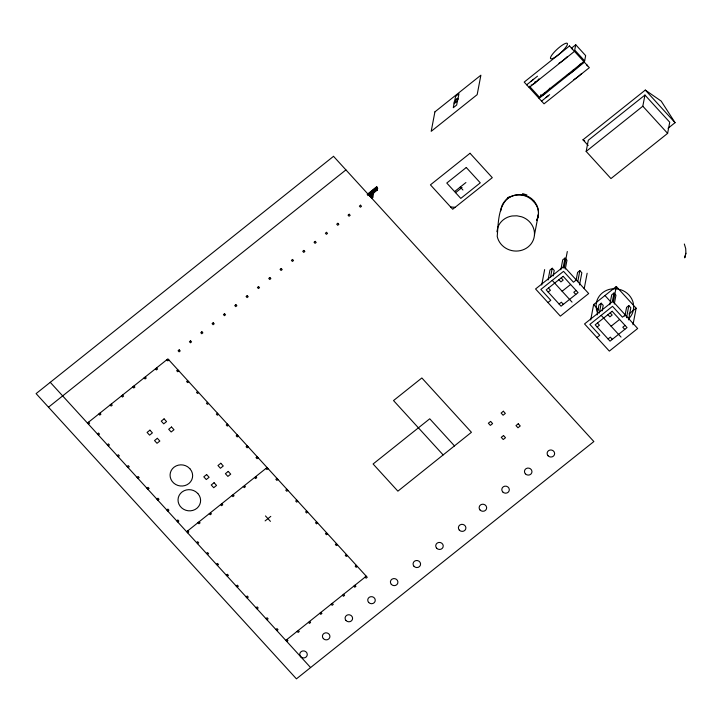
<?xml version="1.0" encoding="UTF-8"?>
<svg xmlns="http://www.w3.org/2000/svg" width="722" height="722" viewBox="0 0 722 722"><rect width="100%" height="100%" fill="white"/><g stroke="black" fill="none" stroke-linecap="round" stroke-linejoin="round"><path stroke-width="1.08" d="M371.523 192.837L370.72 197.07L371.848 196.167L372.453 192.991M371.704 198.153L372.841 197.25L373.852 191.962M368.464 195.418L376.406 188.632L377.398 189.715L369.456 196.501M367.949 194.263L376.767 186.781L377.651 188.397L370.684 193.956M496.889 231.789L497.855 227.286A18.862 17.626 10.8 0 1 512.024 215.986L516.925 215.806L521.744 216.826A18.862 17.626 10.8 0 1 528.071 246.987A18.862 17.626 10.8 0 1 497.214 236.392C498.315 224.127 497.909 208.044 507.313 198.667A18.862 5.253 51.4 0 1 509.606 197.178M534.822 83.003L535.074 81.685M544.74 93.869L544.993 92.551M534.451 235.011L538.495 213.865M584.649 60.91L585.659 55.621L575.741 44.755L574.73 50.044L584.649 60.91L539.325 97.073L529.407 86.207M573.069 71.27L573.322 69.953M541.708 285.019L544.65 269.595M548.07 279.974L549.965 270.055L552.231 268.25L554.216 270.416L553.169 275.93M550.552 277.058L552.231 268.25M560.823 269.802L562.709 259.884L564.983 258.079L566.96 260.254L565.281 269.062M563.088 267.988L564.983 258.079M586.165 151.412L588.295 140.258L644.945 95.06L669.736 122.226L667.615 133.38L610.956 178.578L586.165 151.412L642.815 106.215L644.945 95.06M564.162 268.043L567.312 251.518M576.12 280.136L577.591 272.429L579.856 270.624L581.842 272.79L579.522 284.91M577.753 281.634L579.856 270.624M584.206 288.674L587.148 273.25M590.695 319.981L593.637 304.558L616.299 286.481L636.136 308.213L632.986 324.738M597.058 314.927L598.953 305.018L601.218 303.204L603.204 305.379L602.148 310.893M599.323 313.122L601.218 303.204M609.81 304.765L611.696 294.847L613.962 293.042L615.947 295.208L614.269 304.025M612.283 301.85L613.962 293.042M613.357 301.904L616.299 286.481M624.891 316.2L626.57 307.392L628.835 305.577L630.82 307.752L628.51 319.873M626.525 317.698L628.835 305.577M500.815 210.815C501.826 194.913 524.028 189.245 533.874 200.951A18.862 17.626 10.8 0 1 536.798 220.057M685.846 253.305L684.727 257.844L685.9 253.214L685.71 248.585L684.33 244.009M536.663 220.093C540.02 214.344 538.468 206.709 533.919 202.034L533.874 200.951L533.495 201.573C527.168 194.037 515.093 192.476 507.313 198.667M48.5 407.199L345.919 169.905M367.173 194.426L376.767 186.781M367.697 195.581L376.406 188.632M370.431 195.283L373.039 193.189M374.79 191.799L377.398 189.715M87.452 423.065L167.901 358.879L367.245 577.284L366.108 578.187L365.115 577.104M88.445 424.157L89.582 423.245L88.589 422.162M168.894 359.971L167.757 360.874L166.764 359.791M571.382 48.23L575.741 44.755M526.681 84.808L537.502 76.18M529.154 87.524L574.477 51.37M97.371 433.931L98.508 433.029L99.492 434.112L98.363 435.023M177.82 369.745L176.682 370.657L177.675 371.74L178.812 370.837M539.072 98.391L584.396 62.227M107.289 444.797L108.417 443.895L109.41 444.978L108.282 445.889M187.738 380.611L186.601 381.523L187.594 382.606L188.731 381.703M541.554 101.107L549.659 94.645M117.208 455.663L118.336 454.761L119.329 455.844L118.2 456.746M197.657 391.477L196.519 392.38L197.512 393.472L198.64 392.569M454.58 191.592L465.916 182.549M455.573 192.675L462.035 187.521M127.126 466.529L128.254 465.627L129.247 466.71L128.119 467.612M207.566 402.344L206.438 403.246L207.431 404.338L208.559 403.436M137.045 477.395L138.173 476.493L139.165 477.576L138.037 478.478M217.484 413.21L216.356 414.112L217.349 415.204L218.477 414.302M588.186 145.501L582.979 139.797L645.297 90.079L661.181 101.089L675.052 122.677L668.031 128.281M146.963 488.262L148.091 487.359L149.084 488.442L147.947 489.345M227.403 424.076L226.275 424.978L227.268 426.07L228.396 425.168M156.873 499.128L158.01 498.225L159.002 499.308L157.865 500.211M237.321 434.942L236.193 435.844L237.177 436.936L238.314 436.034M166.791 509.994L167.928 509.091L168.921 510.174L167.784 511.077M247.24 445.808L246.103 446.71L247.095 447.802L248.233 446.9M176.709 520.86L177.847 519.957L178.839 521.04L177.702 521.943M257.158 456.674L256.021 457.577L257.014 458.669L258.151 457.766M186.628 531.726L267.077 467.54M187.621 532.809L188.758 531.906L187.765 530.823M268.07 468.632L266.932 469.535L265.94 468.443M196.546 542.592L197.684 541.69L198.667 542.773L197.539 543.675M276.995 478.406L275.858 479.309L276.851 480.401L277.988 479.489M206.465 553.458L207.593 552.556L208.586 553.639L207.458 554.541M286.914 489.272L285.777 490.175L286.769 491.267L287.897 490.355M548.169 292.058L550.435 290.253L548.449 288.078M265.118 520.905L270.786 516.383M216.383 564.324L217.512 563.422L218.504 564.505L217.376 565.407M296.823 500.138L295.695 501.041L296.688 502.133L297.816 501.221M547.953 302.554L550.787 300.298L540.868 289.432L563.53 271.346L573.448 282.212L576.282 279.955M562.122 291.255L570.615 284.477M559.072 304.007L561.346 302.202L563.322 304.377M576.075 290.452L573.809 292.257L575.786 294.432M226.302 575.19L227.43 574.288L228.423 575.371L227.295 576.273M306.742 511.005L305.614 511.907L306.606 512.999L307.734 512.088M236.22 586.056L237.348 585.154L238.341 586.237L237.204 587.139M316.66 521.871L315.532 522.773L316.525 523.865L317.653 522.954M246.13 596.923L247.267 596.02L248.26 597.103L247.123 598.006M326.579 532.737L325.451 533.639L326.434 534.731L327.571 533.82M597.148 327.021L599.413 325.216L597.437 323.041M256.048 607.789L257.185 606.886L258.178 607.969L257.041 608.872M336.497 543.603L335.36 544.505L336.353 545.588L337.49 544.686M596.941 337.517L599.774 335.261L589.856 324.395L612.518 306.308L622.436 317.175L625.27 314.918M611.101 326.218L619.602 319.44M628.952 313.944L636.136 308.213M608.059 338.97L610.325 337.165L612.31 339.34M625.053 325.414L622.788 327.219L624.774 329.394M265.967 618.655L267.104 617.752L268.097 618.835L266.959 619.738M346.416 554.469L345.278 555.371L346.271 556.454L347.408 555.552M275.885 629.521L277.022 628.609L278.015 629.701L276.878 630.604M356.334 565.335L355.197 566.238L356.19 567.321L357.327 566.418M285.804 640.387L366.253 576.201M286.796 641.47L287.925 640.567L286.941 639.475M450.573 206.934L455.113 207.322M522.575 193.604L526.925 194.931M582.979 139.797L584.748 141.025M645.297 90.079L675.052 122.677M642.815 106.215L667.615 133.38M604.973 295.524L610.108 301.155M610.18 312.87L612.166 315.045L609.9 316.85L607.915 314.675M593.637 304.558L598.475 309.855M601.182 315.352L621.019 337.084M561.193 277.907L563.178 280.082L560.913 281.887L558.927 279.712M552.204 280.389L572.041 302.121M460.248 187.07L462.928 190.003M376.658 187.305L377.651 188.397M376.306 189.155L377.299 190.247M371.848 196.167L372.841 197.25M454.544 445.961L429.743 418.796L373.093 463.993L397.885 491.159L471.439 432.297L421.856 377.967L393.526 400.566L443.118 454.896M156.566 367.922L157.558 369.005L156.43 369.917L155.438 368.825M255.741 476.583L256.734 477.666L255.606 478.569L254.613 477.486M354.917 585.244L355.91 586.327L354.782 587.23L353.789 586.147M145.239 376.965L146.232 378.048L145.095 378.951L144.102 377.868M244.415 485.617L245.408 486.709L244.271 487.612L243.278 486.529M343.591 594.278L344.584 595.37L343.446 596.273L342.454 595.181M265.47 515.932L270.434 521.365M133.913 385.999L134.897 387.091L133.769 387.994L132.776 386.911M233.08 494.66L234.072 495.743L232.944 496.655L231.952 495.563M332.255 603.321L333.248 604.404L332.12 605.307L331.127 604.224M122.578 395.042L123.57 396.125L122.433 397.037L121.449 395.945M221.753 503.703L222.746 504.786L221.609 505.689L220.616 504.606M320.929 612.355L321.922 613.447L320.785 614.35L319.792 613.267M111.251 404.085L112.244 405.168L111.107 406.071L110.114 404.988M210.427 512.737L211.411 513.829L210.282 514.732L209.29 513.649M309.594 621.398L310.586 622.49L309.458 623.393L308.465 622.301M99.916 413.119L100.909 414.211L99.78 415.114L98.788 414.031M199.091 521.78L200.084 522.863L198.947 523.775L197.963 522.683M298.267 630.441L299.26 631.524L298.123 632.427L297.13 631.344M50.26 382.317L310.595 667.552M628.691 318.718A18.862 17.626 10.8 0 0 632.707 312.5L633.663 307.996L633.347 303.393A18.862 17.626 10.8 0 0 620.956 289.811L616.137 288.791L611.236 288.971A18.862 17.626 10.8 0 0 597.067 300.271L596.11 304.774L596.426 309.377A18.862 17.626 10.8 0 0 597.59 312.942M586.517 64.881A11.317 2.527 -42.4 0 1 587.275 65.955M581.688 73.463A11.317 2.527 -42.4 0 1 573.873 79.564M580.353 64.023A11.317 2.527 -42.4 0 1 567.275 74.907M538.946 78.815A6.038 1.345 -42.4 0 1 532.61 84.528M531.735 84.943A6.038 1.345 -42.4 0 1 531.103 85.079M571.643 48.582A11.317 2.527 -42.4 0 1 572.402 49.656M567.501 56.487A11.317 2.527 -42.4 0 1 558.999 63.265M549.677 88.138A6.038 1.345 -42.4 0 1 544.153 94.329A6.038 1.345 -42.4 0 1 540.868 94.699M533.531 79.285A6.038 1.345 -42.4 0 1 531.184 81.153M548.404 95.584A6.038 1.345 -42.4 0 1 546.058 97.452M434.915 111.865L431.196 131.341L477.17 94.654L480.888 75.187L434.915 111.865M454.03 103.751L453.281 107.713L456.674 105.006L457.432 101.035L454.03 103.751M455.564 96.441L454.806 100.403L458.208 97.696L458.966 93.725L455.564 96.441M333.528 156.322L36.1 393.616L296.435 678.851L593.863 441.548L333.528 156.322M179.227 349.845L178.099 350.748L179.092 351.831L180.22 350.928L179.227 349.845M190.563 340.802L189.426 341.705L190.418 342.797L191.556 341.885L190.563 340.802M201.889 331.759L200.761 332.671L201.754 333.754L202.882 332.851L201.889 331.759M213.225 322.725L212.088 323.627L213.08 324.71L214.217 323.808L213.225 322.725M224.551 313.682L223.423 314.584L224.416 315.676L225.544 314.774L224.551 313.682M235.886 304.639L234.749 305.55L235.742 306.633L236.879 305.731L235.886 304.639M247.213 295.605L246.085 296.507L247.068 297.59L248.206 296.688L247.213 295.605M258.548 286.562L257.411 287.464L258.404 288.556L259.532 287.654L258.548 286.562M269.875 277.519L268.737 278.43L269.73 279.513L270.867 278.611L269.875 277.519M281.201 268.485L280.073 269.387L281.066 270.47L282.194 269.568L281.201 268.485M292.536 259.442L291.399 260.344L292.392 261.436L293.529 260.534L292.536 259.442M303.863 250.408L302.735 251.31L303.727 252.393L304.855 251.491L303.863 250.408M315.198 241.365L314.061 242.267L315.054 243.35L316.191 242.448L315.198 241.365M326.524 232.322L325.396 233.224L326.389 234.316L327.517 233.414L326.524 232.322M337.86 223.288L336.723 224.19L337.715 225.273L338.853 224.371L337.86 223.288M349.186 214.244L348.058 215.147L349.051 216.23L350.179 215.327L349.186 214.244M360.522 205.201L359.385 206.104L360.377 207.196L361.514 206.293L360.522 205.201M569.523 45.937L524.199 82.091L544.036 103.824L589.351 67.66L569.523 45.937M470.031 153.272L430.429 184.859L452.694 209.254L492.296 177.666L470.031 153.272M466.277 167.495L446.783 183.045L460.798 198.397L480.283 182.846L466.277 167.495M149.923 430.168L147.089 432.424L149.571 435.14L152.405 432.884L149.923 430.168M164.084 418.868L161.25 421.125L163.732 423.841L166.565 421.585L164.084 418.868M157.36 438.317L154.526 440.573L157.008 443.29L159.842 441.034L157.36 438.317M171.52 427.018L168.695 429.274L171.168 431.991L174.002 429.734L171.52 427.018M206.627 474.571L203.794 476.836L206.275 479.552L209.109 477.287L206.627 474.571M220.797 463.271L217.963 465.537L220.445 468.253L223.269 465.988L220.797 463.271M214.073 482.72L211.239 484.985L213.712 487.702L216.546 485.437L214.073 482.72M228.233 471.421L225.399 473.686L227.881 476.403L230.715 474.137L228.233 471.421M563.882 266.373L535.562 288.971L560.353 316.137L588.683 293.538L563.882 266.373M563.178 276.327L546.184 289.883L561.057 306.182L578.051 292.627L563.178 276.327M612.87 301.336L584.54 323.934L609.341 351.1L637.661 328.501L612.87 301.336M612.166 311.29L595.172 324.846L610.045 341.145L627.039 327.589L612.166 311.29M490.626 421.413L488.361 423.227L490.346 425.393L492.612 423.588L490.626 421.413M503.378 411.242L501.113 413.056L503.09 415.222L505.355 413.417L503.378 411.242M503.523 435.537L501.258 437.351L503.234 439.527L505.508 437.712L503.523 435.537M518.252 423.787L515.986 425.601L517.972 427.767L520.237 425.962L518.252 423.787M189.85 468.659L187.639 466.782A11.317 10.577 10.8 0 0 170.392 472.657A11.317 10.577 10.8 0 0 182.576 486.005A11.317 10.577 10.8 0 0 191.492 471.006L189.85 468.659M197.81 493.469L195.599 491.601A11.317 10.577 10.8 0 0 178.352 497.467A11.317 10.577 10.8 0 0 190.536 510.824A11.317 10.577 10.8 0 0 199.452 495.815L197.81 493.469M556.012 56.596A11.317 2.527 -42.4 0 0 567.348 43.428A11.317 2.527 -42.4 0 0 553.476 52.995A11.317 2.527 -42.4 0 0 556.012 56.596M455.392 102.208A3.014 0.677 -42.4 0 0 458.416 98.697A3.014 0.677 -42.4 0 0 454.716 101.251A3.014 0.677 -42.4 0 0 455.392 102.208M502.72 491.917A3.772 3.529 10.8 0 0 509.118 490.879A3.772 3.529 10.8 0 0 504.822 486.177A3.772 3.529 10.8 0 0 502.72 491.917M525.381 473.84A3.772 3.529 10.8 0 0 531.771 472.802A3.772 3.529 10.8 0 0 527.484 468.1A3.772 3.529 10.8 0 0 525.381 473.84M548.043 455.762A3.772 3.529 10.8 0 0 554.433 454.725A3.772 3.529 10.8 0 0 550.146 450.014A3.772 3.529 10.8 0 0 548.043 455.762M480.058 510.003A3.772 3.529 10.8 0 0 486.457 508.965A3.772 3.529 10.8 0 0 482.161 504.254A3.772 3.529 10.8 0 0 480.058 510.003M413.986 566.283A3.772 3.529 10.8 0 0 420.385 565.245A3.772 3.529 10.8 0 0 416.089 560.543A3.772 3.529 10.8 0 0 413.986 566.283M459.309 530.119A3.772 3.529 10.8 0 0 465.699 529.082A3.772 3.529 10.8 0 0 461.412 524.38A3.772 3.529 10.8 0 0 459.309 530.119M436.648 548.206A3.772 3.529 10.8 0 0 443.037 547.168A3.772 3.529 10.8 0 0 438.75 542.457A3.772 3.529 10.8 0 0 436.648 548.206M391.324 584.36A3.772 3.529 10.8 0 0 397.723 583.322A3.772 3.529 10.8 0 0 393.427 578.62A3.772 3.529 10.8 0 0 391.324 584.36M346 620.523A3.772 3.529 10.8 0 0 352.399 619.485A3.772 3.529 10.8 0 0 348.103 614.783A3.772 3.529 10.8 0 0 346 620.523M368.662 602.446A3.772 3.529 10.8 0 0 375.061 601.408A3.772 3.529 10.8 0 0 370.765 596.697A3.772 3.529 10.8 0 0 368.662 602.446M300.677 656.686A3.772 3.529 10.8 0 0 307.076 655.648A3.772 3.529 10.8 0 0 302.78 650.937A3.772 3.529 10.8 0 0 300.677 656.686M323.339 638.6A3.772 3.529 10.8 0 0 329.737 637.562A3.772 3.529 10.8 0 0 325.442 632.86A3.772 3.529 10.8 0 0 323.339 638.6"/></g></svg>
